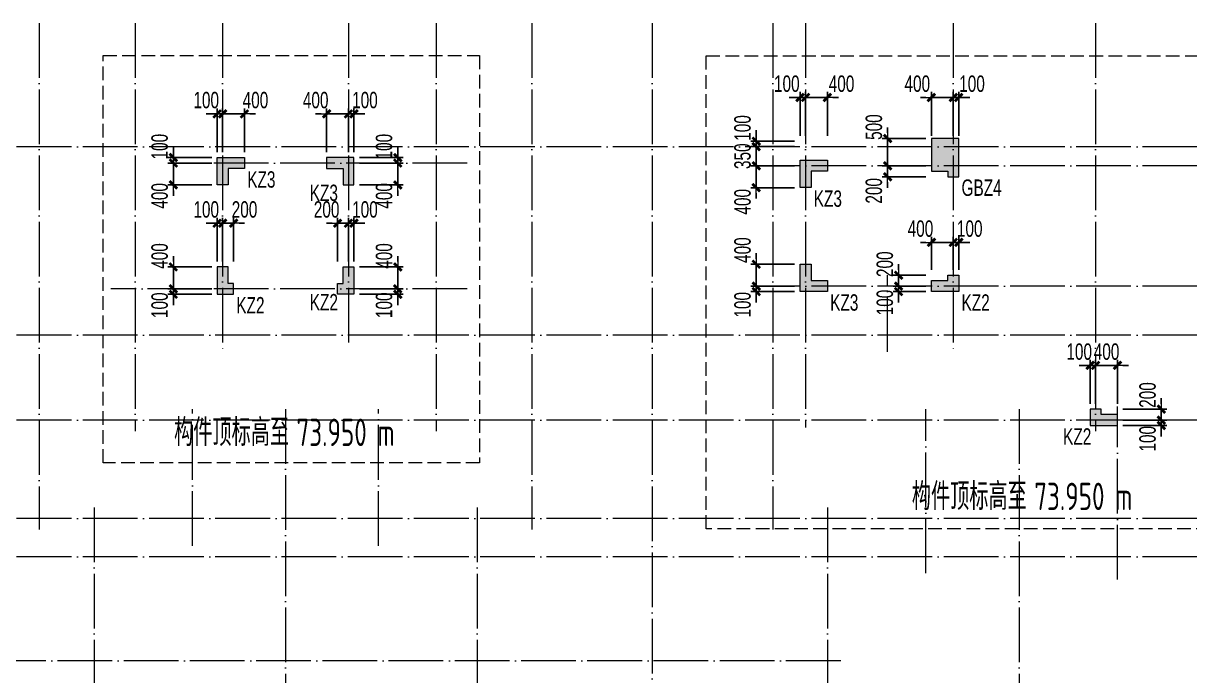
# Model space of a CAD drawing. Extents: x -129922 to 1190196, y -520662 to 139923.
# Drawn here: x 309305 to 330615, y -404746 to -392815 of the extents above; entities that cross this region are included whole.
import ezdxf
from ezdxf.enums import TextEntityAlignment as Align

# ---------------------------------------------------------------- set-up
doc = ezdxf.new("R2010")
doc.units = 0
doc.header["$LTSCALE"] = 1000
doc.header["$MEASUREMENT"] = 0
doc.linetypes.add('DASH', pattern=[0.35, 0.25, -0.1])
doc.linetypes.add('DOTE', pattern=[2.42, 2, -0.2, 0.02, -0.2])
for name, color, linetype, lineweight in [('A-轴线-塔楼', 1, 'DOTE', 9), ('A-轴线-隔墙', 41, 'DOTE', 9), ('S-墙柱-DIM', 3, 'Continuous', 20), ('S-墙柱-HATCH', 251, 'Continuous', 9), ('S-墙柱-WALL', 6, 'Continuous', 20), ('S-板-BEAM', 4, 'DASH', 20), ('S-通用-TEXT', 7, 'Continuous', 20)]:
    doc.layers.add(name, color=color, linetype=linetype, lineweight=lineweight)
doc.styles.add('BW_Dim', font='Bweng.shx', dxfattribs={"width": 0.7, "bigfont": 'hztxt.shx'})
doc.styles.add('TSSD_Dimension', font='tssdeng.shx', dxfattribs={"width": 0.7, "bigfont": 'HZTXT.SHX'})
doc.dimstyles.new('Cyz_100_100', dxfattribs={"dimtxt": 300, "dimasz": 100, "dimexe": 100, "dimexo": 100, "dimgap": 100, "dimtad": 1, "dimdec": 0, "dimzin": 0, "dimdsep": 46, "dimtxsty": 'BW_Dim', "dimblk": '_bwk', "dimcen": 0, "dimclrt": 7, "dimadec": 0, "dimazin": 0, "dimtfac": 1, "dimtdec": 0, "dimtix": 1, "dimtmove": 2, "dimatfit": 0, "dimfxl": 0, "dimtolj": 1, "dimtzin": 0, "dimarcsym": 0})

# ---------------------------------------------------------------- blocks, each defined once
blk = doc.blocks.new('_bwk')
blk.add_line((-1, 0), (0, 0))
at = {"const_width": 0.5}
blk.add_lwpolyline([(-0.7, -0.7), (0.7, 0.7)], dxfattribs=at)
blk = doc.blocks.new('*D405')
at = {"layer": 'Defpoints', "color": 0, "transparency": 16777216}
for p in [(315346, -397671), (315346, -397771), (316146, -397671)]:
    blk.add_point(p, dxfattribs=at)
at = {"layer": 'S-墙柱-DIM', "color": 0, "lineweight": -2, "transparency": 16777216}
for p, q in [((316146, -397571), (316146, -397471)), ((315446, -397671), (316246, -397671)), ((315446, -397771), (316246, -397771)), ((316146, -397771), (316146, -397671)), ((316146, -397871), (316146, -397971))]:
    blk.add_line(p, q, dxfattribs=at)
at = {"layer": 'S-墙柱-DIM', "color": 0, "lineweight": -2, "transparency": 16777216, "xscale": 100, "yscale": 100, "zscale": 100}
for p, rotation in [((316146, -397671), 270), ((316146, -397771), 90)]:
    blk.add_blockref('_bwk', p, dxfattribs=dict(at, rotation=rotation))
at = {"layer": 'S-墙柱-DIM', "color": 7, "transparency": 16777216, "insert": (315896, -397971), "char_height": 300, "attachment_point": 5, "rotation": 90, "style": 'BW_Dim'}
blk.add_mtext('\\A1;100', dxfattribs=at)
blk = doc.blocks.new('*D406')
at = {"layer": 'Defpoints', "color": 0, "transparency": 16777216}
for p in [(315346, -397271), (316146, -397271), (315346, -397671)]:
    blk.add_point(p, dxfattribs=at)
at = {"layer": 'S-墙柱-DIM', "color": 0, "lineweight": -2, "transparency": 16777216}
for p, q in [((316146, -397171), (316146, -397071)), ((315446, -397271), (316246, -397271)), ((316146, -397671), (316146, -397271)), ((315446, -397671), (316246, -397671)), ((316146, -397771), (316146, -397871))]:
    blk.add_line(p, q, dxfattribs=at)
at = {"layer": 'S-墙柱-DIM', "color": 0, "lineweight": -2, "transparency": 16777216, "xscale": 100, "yscale": 100, "zscale": 100}
for p, rotation in [((316146, -397271), 270), ((316146, -397671), 90)]:
    blk.add_blockref('_bwk', p, dxfattribs=dict(at, rotation=rotation))
at = {"layer": 'S-墙柱-DIM', "color": 7, "transparency": 16777216, "insert": (315896, -397071), "char_height": 300, "attachment_point": 5, "rotation": 90, "style": 'BW_Dim'}
blk.add_mtext('\\A1;400', dxfattribs=at)
blk = doc.blocks.new('*D407')
at = {"layer": 'Defpoints', "color": 0, "transparency": 16777216}
for p in [(315246, -396471), (315046, -397271), (315246, -397271)]:
    blk.add_point(p, dxfattribs=at)
at = {"layer": 'S-墙柱-DIM', "color": 0, "lineweight": -2, "transparency": 16777216}
for p, q in [((314946, -396471), (314846, -396471)), ((315046, -397171), (315046, -396371)), ((315046, -396471), (315246, -396471)), ((315246, -397171), (315246, -396371)), ((315346, -396471), (315446, -396471))]:
    blk.add_line(p, q, dxfattribs=at)
at = {"layer": 'S-墙柱-DIM', "color": 0, "lineweight": -2, "transparency": 16777216, "xscale": 100, "yscale": 100, "zscale": 100}
blk.add_blockref('_bwk', (315046, -396471), dxfattribs=at)
at = {"layer": 'S-墙柱-DIM', "color": 0, "lineweight": -2, "transparency": 16777216, "xscale": 100, "yscale": 100, "zscale": 100, "rotation": 180}
blk.add_blockref('_bwk', (315246, -396471), dxfattribs=at)
at = {"layer": 'S-墙柱-DIM', "color": 7, "transparency": 16777216, "insert": (314846, -396221), "char_height": 300, "attachment_point": 5, "style": 'BW_Dim'}
blk.add_mtext('\\A1;200', dxfattribs=at)
blk = doc.blocks.new('*D408')
at = {"layer": 'Defpoints', "color": 0, "transparency": 16777216}
for p in [(315346, -396471), (315246, -397271), (315346, -397271)]:
    blk.add_point(p, dxfattribs=at)
at = {"layer": 'S-墙柱-DIM', "color": 0, "lineweight": -2, "transparency": 16777216}
for p, q in [((315146, -396471), (315046, -396471)), ((315246, -397171), (315246, -396371)), ((315246, -396471), (315346, -396471)), ((315346, -397171), (315346, -396371)), ((315446, -396471), (315546, -396471))]:
    blk.add_line(p, q, dxfattribs=at)
at = {"layer": 'S-墙柱-DIM', "color": 0, "lineweight": -2, "transparency": 16777216, "xscale": 100, "yscale": 100, "zscale": 100}
blk.add_blockref('_bwk', (315246, -396471), dxfattribs=at)
at = {"layer": 'S-墙柱-DIM', "color": 0, "lineweight": -2, "transparency": 16777216, "xscale": 100, "yscale": 100, "zscale": 100, "rotation": 180}
blk.add_blockref('_bwk', (315346, -396471), dxfattribs=at)
at = {"layer": 'S-墙柱-DIM', "color": 7, "transparency": 16777216, "insert": (315546, -396221), "char_height": 300, "attachment_point": 5, "style": 'BW_Dim'}
blk.add_mtext('\\A1;100', dxfattribs=at)
blk = doc.blocks.new('*D409')
at = {"layer": 'Defpoints', "color": 0, "transparency": 16777216}
for p in [(315346, -395371), (316146, -395371), (315346, -395771)]:
    blk.add_point(p, dxfattribs=at)
at = {"layer": 'S-墙柱-DIM', "color": 0, "lineweight": -2, "transparency": 16777216}
for p, q in [((316146, -395271), (316146, -395171)), ((315446, -395371), (316246, -395371)), ((316146, -395771), (316146, -395371)), ((315446, -395771), (316246, -395771)), ((316146, -395871), (316146, -395971))]:
    blk.add_line(p, q, dxfattribs=at)
at = {"layer": 'S-墙柱-DIM', "color": 0, "lineweight": -2, "transparency": 16777216, "xscale": 100, "yscale": 100, "zscale": 100}
for p, rotation in [((316146, -395371), 270), ((316146, -395771), 90)]:
    blk.add_blockref('_bwk', p, dxfattribs=dict(at, rotation=rotation))
at = {"layer": 'S-墙柱-DIM', "color": 7, "transparency": 16777216, "insert": (315896, -395971), "char_height": 300, "attachment_point": 5, "rotation": 90, "style": 'BW_Dim'}
blk.add_mtext('\\A1;400', dxfattribs=at)
blk = doc.blocks.new('*D410')
at = {"layer": 'Defpoints', "color": 0, "transparency": 16777216}
for p in [(315346, -395271), (316146, -395271), (315346, -395371)]:
    blk.add_point(p, dxfattribs=at)
at = {"layer": 'S-墙柱-DIM', "color": 0, "lineweight": -2, "transparency": 16777216}
for p, q in [((316146, -395171), (316146, -395071)), ((315446, -395271), (316246, -395271)), ((316146, -395371), (316146, -395271)), ((315446, -395371), (316246, -395371)), ((316146, -395471), (316146, -395571))]:
    blk.add_line(p, q, dxfattribs=at)
at = {"layer": 'S-墙柱-DIM', "color": 0, "lineweight": -2, "transparency": 16777216, "xscale": 100, "yscale": 100, "zscale": 100}
for p, rotation in [((316146, -395271), 270), ((316146, -395371), 90)]:
    blk.add_blockref('_bwk', p, dxfattribs=dict(at, rotation=rotation))
at = {"layer": 'S-墙柱-DIM', "color": 7, "transparency": 16777216, "insert": (315896, -395071), "char_height": 300, "attachment_point": 5, "rotation": 90, "style": 'BW_Dim'}
blk.add_mtext('\\A1;100', dxfattribs=at)
blk = doc.blocks.new('*D411')
at = {"layer": 'Defpoints', "color": 0, "transparency": 16777216}
for p in [(315246, -394471), (314846, -395271), (315246, -395271)]:
    blk.add_point(p, dxfattribs=at)
at = {"layer": 'S-墙柱-DIM', "color": 0, "lineweight": -2, "transparency": 16777216}
for p, q in [((314846, -395171), (314846, -394371)), ((315246, -395171), (315246, -394371)), ((314746, -394471), (314646, -394471)), ((314846, -394471), (315246, -394471)), ((315346, -394471), (315446, -394471))]:
    blk.add_line(p, q, dxfattribs=at)
at = {"layer": 'S-墙柱-DIM', "color": 0, "lineweight": -2, "transparency": 16777216, "xscale": 100, "yscale": 100, "zscale": 100}
blk.add_blockref('_bwk', (314846, -394471), dxfattribs=at)
at = {"layer": 'S-墙柱-DIM', "color": 0, "lineweight": -2, "transparency": 16777216, "xscale": 100, "yscale": 100, "zscale": 100, "rotation": 180}
blk.add_blockref('_bwk', (315246, -394471), dxfattribs=at)
at = {"layer": 'S-墙柱-DIM', "color": 7, "transparency": 16777216, "insert": (314646, -394221), "char_height": 300, "attachment_point": 5, "style": 'BW_Dim'}
blk.add_mtext('\\A1;400', dxfattribs=at)
blk = doc.blocks.new('*D412')
at = {"layer": 'Defpoints', "color": 0, "transparency": 16777216}
for p in [(315346, -394471), (315246, -395271), (315346, -395271)]:
    blk.add_point(p, dxfattribs=at)
at = {"layer": 'S-墙柱-DIM', "color": 0, "lineweight": -2, "transparency": 16777216}
for p, q in [((315246, -395171), (315246, -394371)), ((315346, -395171), (315346, -394371)), ((315146, -394471), (315046, -394471)), ((315246, -394471), (315346, -394471)), ((315446, -394471), (315546, -394471))]:
    blk.add_line(p, q, dxfattribs=at)
at = {"layer": 'S-墙柱-DIM', "color": 0, "lineweight": -2, "transparency": 16777216, "xscale": 100, "yscale": 100, "zscale": 100}
blk.add_blockref('_bwk', (315246, -394471), dxfattribs=at)
at = {"layer": 'S-墙柱-DIM', "color": 0, "lineweight": -2, "transparency": 16777216, "xscale": 100, "yscale": 100, "zscale": 100, "rotation": 180}
blk.add_blockref('_bwk', (315346, -394471), dxfattribs=at)
at = {"layer": 'S-墙柱-DIM', "color": 7, "transparency": 16777216, "insert": (315546, -394221), "char_height": 300, "attachment_point": 5, "style": 'BW_Dim'}
blk.add_mtext('\\A1;100', dxfattribs=at)
blk = doc.blocks.new('*D413')
at = {"layer": 'Defpoints', "color": 0, "transparency": 16777216}
for p in [(312046, -397671), (312846, -397671), (312846, -397771)]:
    blk.add_point(p, dxfattribs=at)
at = {"layer": 'S-墙柱-DIM', "color": 0, "lineweight": -2, "transparency": 16777216}
for p, q in [((312046, -397571), (312046, -397471)), ((312746, -397671), (311946, -397671)), ((312746, -397771), (311946, -397771)), ((312046, -397771), (312046, -397671)), ((312046, -397871), (312046, -397971))]:
    blk.add_line(p, q, dxfattribs=at)
at = {"layer": 'S-墙柱-DIM', "color": 0, "lineweight": -2, "transparency": 16777216, "xscale": 100, "yscale": 100, "zscale": 100}
for p, rotation in [((312046, -397671), 270), ((312046, -397771), 90)]:
    blk.add_blockref('_bwk', p, dxfattribs=dict(at, rotation=rotation))
at = {"layer": 'S-墙柱-DIM', "color": 7, "transparency": 16777216, "insert": (311796, -397971), "char_height": 300, "attachment_point": 5, "rotation": 90, "style": 'BW_Dim'}
blk.add_mtext('\\A1;100', dxfattribs=at)
blk = doc.blocks.new('*D414')
at = {"layer": 'Defpoints', "color": 0, "transparency": 16777216}
for p in [(312046, -397271), (312846, -397271), (312846, -397671)]:
    blk.add_point(p, dxfattribs=at)
at = {"layer": 'S-墙柱-DIM', "color": 0, "lineweight": -2, "transparency": 16777216}
for p, q in [((312046, -397171), (312046, -397071)), ((312746, -397271), (311946, -397271)), ((312046, -397671), (312046, -397271)), ((312746, -397671), (311946, -397671)), ((312046, -397771), (312046, -397871))]:
    blk.add_line(p, q, dxfattribs=at)
at = {"layer": 'S-墙柱-DIM', "color": 0, "lineweight": -2, "transparency": 16777216, "xscale": 100, "yscale": 100, "zscale": 100}
for p, rotation in [((312046, -397271), 270), ((312046, -397671), 90)]:
    blk.add_blockref('_bwk', p, dxfattribs=dict(at, rotation=rotation))
at = {"layer": 'S-墙柱-DIM', "color": 7, "transparency": 16777216, "insert": (311796, -397071), "char_height": 300, "attachment_point": 5, "rotation": 90, "style": 'BW_Dim'}
blk.add_mtext('\\A1;400', dxfattribs=at)
blk = doc.blocks.new('*D415')
at = {"layer": 'Defpoints', "color": 0, "transparency": 16777216}
for p in [(312946, -396471), (312846, -397271), (312946, -397271)]:
    blk.add_point(p, dxfattribs=at)
at = {"layer": 'S-墙柱-DIM', "color": 0, "lineweight": -2, "transparency": 16777216}
for p, q in [((312746, -396471), (312646, -396471)), ((312846, -397171), (312846, -396371)), ((312846, -396471), (312946, -396471)), ((312946, -397171), (312946, -396371)), ((313046, -396471), (313146, -396471))]:
    blk.add_line(p, q, dxfattribs=at)
at = {"layer": 'S-墙柱-DIM', "color": 0, "lineweight": -2, "transparency": 16777216, "xscale": 100, "yscale": 100, "zscale": 100}
blk.add_blockref('_bwk', (312846, -396471), dxfattribs=at)
at = {"layer": 'S-墙柱-DIM', "color": 0, "lineweight": -2, "transparency": 16777216, "xscale": 100, "yscale": 100, "zscale": 100, "rotation": 180}
blk.add_blockref('_bwk', (312946, -396471), dxfattribs=at)
at = {"layer": 'S-墙柱-DIM', "color": 7, "transparency": 16777216, "insert": (312646, -396221), "char_height": 300, "attachment_point": 5, "style": 'BW_Dim'}
blk.add_mtext('\\A1;100', dxfattribs=at)
blk = doc.blocks.new('*D416')
at = {"layer": 'Defpoints', "color": 0, "transparency": 16777216}
for p in [(313146, -396471), (312946, -397271), (313146, -397271)]:
    blk.add_point(p, dxfattribs=at)
at = {"layer": 'S-墙柱-DIM', "color": 0, "lineweight": -2, "transparency": 16777216}
for p, q in [((312846, -396471), (312746, -396471)), ((312946, -397171), (312946, -396371)), ((312946, -396471), (313146, -396471)), ((313146, -397171), (313146, -396371)), ((313246, -396471), (313346, -396471))]:
    blk.add_line(p, q, dxfattribs=at)
at = {"layer": 'S-墙柱-DIM', "color": 0, "lineweight": -2, "transparency": 16777216, "xscale": 100, "yscale": 100, "zscale": 100}
blk.add_blockref('_bwk', (312946, -396471), dxfattribs=at)
at = {"layer": 'S-墙柱-DIM', "color": 0, "lineweight": -2, "transparency": 16777216, "xscale": 100, "yscale": 100, "zscale": 100, "rotation": 180}
blk.add_blockref('_bwk', (313146, -396471), dxfattribs=at)
at = {"layer": 'S-墙柱-DIM', "color": 7, "transparency": 16777216, "insert": (313346, -396221), "char_height": 300, "attachment_point": 5, "style": 'BW_Dim'}
blk.add_mtext('\\A1;200', dxfattribs=at)
blk = doc.blocks.new('*D417')
at = {"layer": 'Defpoints', "color": 0, "transparency": 16777216}
for p in [(312046, -395371), (312846, -395371), (312846, -395771)]:
    blk.add_point(p, dxfattribs=at)
at = {"layer": 'S-墙柱-DIM', "color": 0, "lineweight": -2, "transparency": 16777216}
for p, q in [((312046, -395271), (312046, -395171)), ((312746, -395371), (311946, -395371)), ((312046, -395771), (312046, -395371)), ((312746, -395771), (311946, -395771)), ((312046, -395871), (312046, -395971))]:
    blk.add_line(p, q, dxfattribs=at)
at = {"layer": 'S-墙柱-DIM', "color": 0, "lineweight": -2, "transparency": 16777216, "xscale": 100, "yscale": 100, "zscale": 100}
for p, rotation in [((312046, -395371), 270), ((312046, -395771), 90)]:
    blk.add_blockref('_bwk', p, dxfattribs=dict(at, rotation=rotation))
at = {"layer": 'S-墙柱-DIM', "color": 7, "transparency": 16777216, "insert": (311796, -395971), "char_height": 300, "attachment_point": 5, "rotation": 90, "style": 'BW_Dim'}
blk.add_mtext('\\A1;400', dxfattribs=at)
blk = doc.blocks.new('*D418')
at = {"layer": 'Defpoints', "color": 0, "transparency": 16777216}
for p in [(312046, -395271), (312846, -395271), (312846, -395371)]:
    blk.add_point(p, dxfattribs=at)
at = {"layer": 'S-墙柱-DIM', "color": 0, "lineweight": -2, "transparency": 16777216}
for p, q in [((312046, -395171), (312046, -395071)), ((312746, -395271), (311946, -395271)), ((312046, -395371), (312046, -395271)), ((312746, -395371), (311946, -395371)), ((312046, -395471), (312046, -395571))]:
    blk.add_line(p, q, dxfattribs=at)
at = {"layer": 'S-墙柱-DIM', "color": 0, "lineweight": -2, "transparency": 16777216, "xscale": 100, "yscale": 100, "zscale": 100}
for p, rotation in [((312046, -395271), 270), ((312046, -395371), 90)]:
    blk.add_blockref('_bwk', p, dxfattribs=dict(at, rotation=rotation))
at = {"layer": 'S-墙柱-DIM', "color": 7, "transparency": 16777216, "insert": (311796, -395071), "char_height": 300, "attachment_point": 5, "rotation": 90, "style": 'BW_Dim'}
blk.add_mtext('\\A1;100', dxfattribs=at)
blk = doc.blocks.new('*D419')
at = {"layer": 'Defpoints', "color": 0, "transparency": 16777216}
for p in [(312946, -394471), (312846, -395271), (312946, -395271)]:
    blk.add_point(p, dxfattribs=at)
at = {"layer": 'S-墙柱-DIM', "color": 0, "lineweight": -2, "transparency": 16777216}
for p, q in [((312846, -395171), (312846, -394371)), ((312946, -395171), (312946, -394371)), ((312746, -394471), (312646, -394471)), ((312846, -394471), (312946, -394471)), ((313046, -394471), (313146, -394471))]:
    blk.add_line(p, q, dxfattribs=at)
at = {"layer": 'S-墙柱-DIM', "color": 0, "lineweight": -2, "transparency": 16777216, "xscale": 100, "yscale": 100, "zscale": 100}
blk.add_blockref('_bwk', (312846, -394471), dxfattribs=at)
at = {"layer": 'S-墙柱-DIM', "color": 0, "lineweight": -2, "transparency": 16777216, "xscale": 100, "yscale": 100, "zscale": 100, "rotation": 180}
blk.add_blockref('_bwk', (312946, -394471), dxfattribs=at)
at = {"layer": 'S-墙柱-DIM', "color": 7, "transparency": 16777216, "insert": (312646, -394221), "char_height": 300, "attachment_point": 5, "style": 'BW_Dim'}
blk.add_mtext('\\A1;100', dxfattribs=at)
blk = doc.blocks.new('*D420')
at = {"layer": 'Defpoints', "color": 0, "transparency": 16777216}
for p in [(313346, -394471), (312946, -395271), (313346, -395271)]:
    blk.add_point(p, dxfattribs=at)
at = {"layer": 'S-墙柱-DIM', "color": 0, "lineweight": -2, "transparency": 16777216}
for p, q in [((312946, -395171), (312946, -394371)), ((313346, -395171), (313346, -394371)), ((312846, -394471), (312746, -394471)), ((312946, -394471), (313346, -394471)), ((313446, -394471), (313546, -394471))]:
    blk.add_line(p, q, dxfattribs=at)
at = {"layer": 'S-墙柱-DIM', "color": 0, "lineweight": -2, "transparency": 16777216, "xscale": 100, "yscale": 100, "zscale": 100}
blk.add_blockref('_bwk', (312946, -394471), dxfattribs=at)
at = {"layer": 'S-墙柱-DIM', "color": 0, "lineweight": -2, "transparency": 16777216, "xscale": 100, "yscale": 100, "zscale": 100, "rotation": 180}
blk.add_blockref('_bwk', (313346, -394471), dxfattribs=at)
at = {"layer": 'S-墙柱-DIM', "color": 7, "transparency": 16777216, "insert": (313546, -394221), "char_height": 300, "attachment_point": 5, "style": 'BW_Dim'}
blk.add_mtext('\\A1;400', dxfattribs=at)
blk = doc.blocks.new('*D421')
at = {"layer": 'Defpoints', "color": 0, "transparency": 16777216}
for p in [(322696, -397621), (323496, -397621), (323496, -397721)]:
    blk.add_point(p, dxfattribs=at)
at = {"layer": 'S-墙柱-DIM', "color": 0, "lineweight": -2, "transparency": 16777216}
for p, q in [((322696, -397521), (322696, -397421)), ((323396, -397621), (322596, -397621)), ((322696, -397721), (322696, -397621)), ((323396, -397721), (322596, -397721)), ((322696, -397821), (322696, -397921))]:
    blk.add_line(p, q, dxfattribs=at)
at = {"layer": 'S-墙柱-DIM', "color": 0, "lineweight": -2, "transparency": 16777216, "xscale": 100, "yscale": 100, "zscale": 100}
for p, rotation in [((322696, -397621), 270), ((322696, -397721), 90)]:
    blk.add_blockref('_bwk', p, dxfattribs=dict(at, rotation=rotation))
at = {"layer": 'S-墙柱-DIM', "color": 7, "transparency": 16777216, "insert": (322446, -397963), "char_height": 300, "attachment_point": 5, "rotation": 90, "style": 'BW_Dim'}
blk.add_mtext('\\A1;100', dxfattribs=at)
blk = doc.blocks.new('*D422')
at = {"layer": 'Defpoints', "color": 0, "transparency": 16777216}
for p in [(322696, -395421), (323496, -395421), (323496, -395821)]:
    blk.add_point(p, dxfattribs=at)
at = {"layer": 'S-墙柱-DIM', "color": 0, "lineweight": -2, "transparency": 16777216}
for p, q in [((322696, -395321), (322696, -395221)), ((323396, -395421), (322596, -395421)), ((322696, -395821), (322696, -395421)), ((323396, -395821), (322596, -395821)), ((322696, -395921), (322696, -396021))]:
    blk.add_line(p, q, dxfattribs=at)
at = {"layer": 'S-墙柱-DIM', "color": 0, "lineweight": -2, "transparency": 16777216, "xscale": 100, "yscale": 100, "zscale": 100}
for p, rotation in [((322696, -395421), 270), ((322696, -395821), 90)]:
    blk.add_blockref('_bwk', p, dxfattribs=dict(at, rotation=rotation))
at = {"layer": 'S-墙柱-DIM', "color": 7, "transparency": 16777216, "insert": (322446, -396079), "char_height": 300, "attachment_point": 5, "rotation": 90, "style": 'BW_Dim'}
blk.add_mtext('\\A1;400', dxfattribs=at)
blk = doc.blocks.new('*D423')
at = {"layer": 'Defpoints', "color": 0, "transparency": 16777216}
for p in [(322696, -395071), (323496, -395071), (323496, -395421)]:
    blk.add_point(p, dxfattribs=at)
at = {"layer": 'S-墙柱-DIM', "color": 0, "lineweight": -2, "transparency": 16777216}
for p, q in [((322696, -394971), (322696, -394871)), ((323396, -395071), (322596, -395071)), ((322696, -395421), (322696, -395071)), ((323396, -395421), (322596, -395421)), ((322696, -395521), (322696, -395621))]:
    blk.add_line(p, q, dxfattribs=at)
at = {"layer": 'S-墙柱-DIM', "color": 0, "lineweight": -2, "transparency": 16777216, "xscale": 100, "yscale": 100, "zscale": 100}
for p, rotation in [((322696, -395071), 270), ((322696, -395421), 90)]:
    blk.add_blockref('_bwk', p, dxfattribs=dict(at, rotation=rotation))
at = {"layer": 'S-墙柱-DIM', "color": 7, "transparency": 16777216, "insert": (322446, -395246), "char_height": 300, "attachment_point": 5, "rotation": 90, "style": 'BW_Dim'}
blk.add_mtext('\\A1;350', dxfattribs=at)
blk = doc.blocks.new('*D424')
at = {"layer": 'Defpoints', "color": 0, "transparency": 16777216}
for p in [(322696, -394971), (323496, -394971), (323496, -395071)]:
    blk.add_point(p, dxfattribs=at)
at = {"layer": 'S-墙柱-DIM', "color": 0, "lineweight": -2, "transparency": 16777216}
for p, q in [((322696, -394871), (322696, -394771)), ((323396, -394971), (322596, -394971)), ((323396, -395071), (322596, -395071)), ((322696, -395071), (322696, -394971)), ((322696, -395171), (322696, -395271))]:
    blk.add_line(p, q, dxfattribs=at)
at = {"layer": 'S-墙柱-DIM', "color": 0, "lineweight": -2, "transparency": 16777216, "xscale": 100, "yscale": 100, "zscale": 100}
for p, rotation in [((322696, -394971), 270), ((322696, -395071), 90)]:
    blk.add_blockref('_bwk', p, dxfattribs=dict(at, rotation=rotation))
at = {"layer": 'S-墙柱-DIM', "color": 7, "transparency": 16777216, "insert": (322446, -394729), "char_height": 300, "attachment_point": 5, "rotation": 90, "style": 'BW_Dim'}
blk.add_mtext('\\A1;100', dxfattribs=at)
blk = doc.blocks.new('*D425')
at = {"layer": 'Defpoints', "color": 0, "transparency": 16777216}
for p in [(323596, -394171), (323496, -394971), (323596, -394971)]:
    blk.add_point(p, dxfattribs=at)
at = {"layer": 'S-墙柱-DIM', "color": 0, "lineweight": -2, "transparency": 16777216}
for p, q in [((323396, -394171), (323296, -394171)), ((323496, -394871), (323496, -394071)), ((323496, -394171), (323596, -394171)), ((323596, -394871), (323596, -394071)), ((323696, -394171), (323796, -394171))]:
    blk.add_line(p, q, dxfattribs=at)
at = {"layer": 'S-墙柱-DIM', "color": 0, "lineweight": -2, "transparency": 16777216, "xscale": 100, "yscale": 100, "zscale": 100}
blk.add_blockref('_bwk', (323496, -394171), dxfattribs=at)
at = {"layer": 'S-墙柱-DIM', "color": 0, "lineweight": -2, "transparency": 16777216, "xscale": 100, "yscale": 100, "zscale": 100, "rotation": 180}
blk.add_blockref('_bwk', (323596, -394171), dxfattribs=at)
at = {"layer": 'S-墙柱-DIM', "color": 7, "transparency": 16777216, "insert": (323254, -393921), "char_height": 300, "attachment_point": 5, "style": 'BW_Dim'}
blk.add_mtext('\\A1;100', dxfattribs=at)
blk = doc.blocks.new('*D426')
at = {"layer": 'Defpoints', "color": 0, "transparency": 16777216}
for p in [(323996, -394171), (323596, -394971), (323996, -394971)]:
    blk.add_point(p, dxfattribs=at)
at = {"layer": 'S-墙柱-DIM', "color": 0, "lineweight": -2, "transparency": 16777216}
for p, q in [((323496, -394171), (323396, -394171)), ((323596, -394871), (323596, -394071)), ((323596, -394171), (323996, -394171)), ((323996, -394871), (323996, -394071)), ((324096, -394171), (324196, -394171))]:
    blk.add_line(p, q, dxfattribs=at)
at = {"layer": 'S-墙柱-DIM', "color": 0, "lineweight": -2, "transparency": 16777216, "xscale": 100, "yscale": 100, "zscale": 100}
blk.add_blockref('_bwk', (323596, -394171), dxfattribs=at)
at = {"layer": 'S-墙柱-DIM', "color": 0, "lineweight": -2, "transparency": 16777216, "xscale": 100, "yscale": 100, "zscale": 100, "rotation": 180}
blk.add_blockref('_bwk', (323996, -394171), dxfattribs=at)
at = {"layer": 'S-墙柱-DIM', "color": 7, "transparency": 16777216, "insert": (324254, -393921), "char_height": 300, "attachment_point": 5, "style": 'BW_Dim'}
blk.add_mtext('\\A1;400', dxfattribs=at)
blk = doc.blocks.new('*D427')
at = {"layer": 'Defpoints', "color": 0, "transparency": 16777216}
for p in [(326396, -394171), (326296, -394971), (326396, -394971)]:
    blk.add_point(p, dxfattribs=at)
at = {"layer": 'S-墙柱-DIM', "color": 0, "lineweight": -2, "transparency": 16777216}
for p, q in [((326196, -394171), (326096, -394171)), ((326296, -394871), (326296, -394071)), ((326296, -394171), (326396, -394171)), ((326396, -394871), (326396, -394071)), ((326496, -394171), (326596, -394171))]:
    blk.add_line(p, q, dxfattribs=at)
at = {"layer": 'S-墙柱-DIM', "color": 0, "lineweight": -2, "transparency": 16777216, "xscale": 100, "yscale": 100, "zscale": 100}
blk.add_blockref('_bwk', (326296, -394171), dxfattribs=at)
at = {"layer": 'S-墙柱-DIM', "color": 0, "lineweight": -2, "transparency": 16777216, "xscale": 100, "yscale": 100, "zscale": 100, "rotation": 180}
blk.add_blockref('_bwk', (326396, -394171), dxfattribs=at)
at = {"layer": 'S-墙柱-DIM', "color": 7, "transparency": 16777216, "insert": (326638, -393921), "char_height": 300, "attachment_point": 5, "style": 'BW_Dim'}
blk.add_mtext('\\A1;100', dxfattribs=at)
blk = doc.blocks.new('*D428')
at = {"layer": 'Defpoints', "color": 0, "transparency": 16777216}
for p in [(326296, -394171), (325896, -394971), (326296, -394971)]:
    blk.add_point(p, dxfattribs=at)
at = {"layer": 'S-墙柱-DIM', "color": 0, "lineweight": -2, "transparency": 16777216}
for p, q in [((325796, -394171), (325696, -394171)), ((325896, -394871), (325896, -394071)), ((325896, -394171), (326296, -394171)), ((326296, -394871), (326296, -394071)), ((326396, -394171), (326496, -394171))]:
    blk.add_line(p, q, dxfattribs=at)
at = {"layer": 'S-墙柱-DIM', "color": 0, "lineweight": -2, "transparency": 16777216, "xscale": 100, "yscale": 100, "zscale": 100}
blk.add_blockref('_bwk', (325896, -394171), dxfattribs=at)
at = {"layer": 'S-墙柱-DIM', "color": 0, "lineweight": -2, "transparency": 16777216, "xscale": 100, "yscale": 100, "zscale": 100, "rotation": 180}
blk.add_blockref('_bwk', (326296, -394171), dxfattribs=at)
at = {"layer": 'S-墙柱-DIM', "color": 7, "transparency": 16777216, "insert": (325638, -393921), "char_height": 300, "attachment_point": 5, "style": 'BW_Dim'}
blk.add_mtext('\\A1;400', dxfattribs=at)
blk = doc.blocks.new('*D429')
at = {"layer": 'Defpoints', "color": 0, "transparency": 16777216}
for p in [(322696, -397221), (323496, -397221), (323496, -397621)]:
    blk.add_point(p, dxfattribs=at)
at = {"layer": 'S-墙柱-DIM', "color": 0, "lineweight": -2, "transparency": 16777216}
for p, q in [((322696, -397121), (322696, -397021)), ((323396, -397221), (322596, -397221)), ((322696, -397621), (322696, -397221)), ((323396, -397621), (322596, -397621)), ((322696, -397721), (322696, -397821))]:
    blk.add_line(p, q, dxfattribs=at)
at = {"layer": 'S-墙柱-DIM', "color": 0, "lineweight": -2, "transparency": 16777216, "xscale": 100, "yscale": 100, "zscale": 100}
for p, rotation in [((322696, -397221), 270), ((322696, -397621), 90)]:
    blk.add_blockref('_bwk', p, dxfattribs=dict(at, rotation=rotation))
at = {"layer": 'S-墙柱-DIM', "color": 7, "transparency": 16777216, "insert": (322446, -396963), "char_height": 300, "attachment_point": 5, "rotation": 90, "style": 'BW_Dim'}
blk.add_mtext('\\A1;400', dxfattribs=at)
blk = doc.blocks.new('*D430')
at = {"layer": 'Defpoints', "color": 0, "transparency": 16777216}
for p in [(325296, -397621), (325896, -397621), (325896, -397721)]:
    blk.add_point(p, dxfattribs=at)
at = {"layer": 'S-墙柱-DIM', "color": 0, "lineweight": -2, "transparency": 16777216}
for p, q in [((325296, -397521), (325296, -397421)), ((325796, -397621), (325196, -397621)), ((325296, -397721), (325296, -397621)), ((325796, -397721), (325196, -397721)), ((325296, -397821), (325296, -397921))]:
    blk.add_line(p, q, dxfattribs=at)
at = {"layer": 'S-墙柱-DIM', "color": 0, "lineweight": -2, "transparency": 16777216, "xscale": 100, "yscale": 100, "zscale": 100}
for p, rotation in [((325296, -397621), 270), ((325296, -397721), 90)]:
    blk.add_blockref('_bwk', p, dxfattribs=dict(at, rotation=rotation))
at = {"layer": 'S-墙柱-DIM', "color": 7, "transparency": 16777216, "insert": (325046, -397921), "char_height": 300, "attachment_point": 5, "rotation": 90, "style": 'BW_Dim'}
blk.add_mtext('\\A1;100', dxfattribs=at)
blk = doc.blocks.new('*D431')
at = {"layer": 'Defpoints', "color": 0, "transparency": 16777216}
for p in [(325296, -397421), (325896, -397421), (325896, -397621)]:
    blk.add_point(p, dxfattribs=at)
at = {"layer": 'S-墙柱-DIM', "color": 0, "lineweight": -2, "transparency": 16777216}
for p, q in [((325796, -397421), (325196, -397421)), ((325296, -397321), (325296, -397221)), ((325296, -397621), (325296, -397421)), ((325796, -397621), (325196, -397621)), ((325296, -397721), (325296, -397821))]:
    blk.add_line(p, q, dxfattribs=at)
at = {"layer": 'S-墙柱-DIM', "color": 0, "lineweight": -2, "transparency": 16777216, "xscale": 100, "yscale": 100, "zscale": 100}
for p, rotation in [((325296, -397421), 270), ((325296, -397621), 90)]:
    blk.add_blockref('_bwk', p, dxfattribs=dict(at, rotation=rotation))
at = {"layer": 'S-墙柱-DIM', "color": 7, "transparency": 16777216, "insert": (325046, -397221), "char_height": 300, "attachment_point": 5, "rotation": 90, "style": 'BW_Dim'}
blk.add_mtext('\\A1;200', dxfattribs=at)
blk = doc.blocks.new('*D432')
at = {"layer": 'Defpoints', "color": 0, "transparency": 16777216}
for p in [(326296, -396821), (325896, -397421), (326296, -397421)]:
    blk.add_point(p, dxfattribs=at)
at = {"layer": 'S-墙柱-DIM', "color": 0, "lineweight": -2, "transparency": 16777216}
for p, q in [((325896, -397321), (325896, -396721)), ((326296, -397321), (326296, -396721)), ((325796, -396821), (325696, -396821)), ((325896, -396821), (326296, -396821)), ((326396, -396821), (326496, -396821))]:
    blk.add_line(p, q, dxfattribs=at)
at = {"layer": 'S-墙柱-DIM', "color": 0, "lineweight": -2, "transparency": 16777216, "xscale": 100, "yscale": 100, "zscale": 100}
blk.add_blockref('_bwk', (325896, -396821), dxfattribs=at)
at = {"layer": 'S-墙柱-DIM', "color": 0, "lineweight": -2, "transparency": 16777216, "xscale": 100, "yscale": 100, "zscale": 100, "rotation": 180}
blk.add_blockref('_bwk', (326296, -396821), dxfattribs=at)
at = {"layer": 'S-墙柱-DIM', "color": 7, "transparency": 16777216, "insert": (325696, -396571), "char_height": 300, "attachment_point": 5, "style": 'BW_Dim'}
blk.add_mtext('\\A1;400', dxfattribs=at)
blk = doc.blocks.new('*D433')
at = {"layer": 'Defpoints', "color": 0, "transparency": 16777216}
for p in [(326396, -396821), (326296, -397421), (326396, -397421)]:
    blk.add_point(p, dxfattribs=at)
at = {"layer": 'S-墙柱-DIM', "color": 0, "lineweight": -2, "transparency": 16777216}
for p, q in [((326296, -397321), (326296, -396721)), ((326396, -397321), (326396, -396721)), ((326196, -396821), (326096, -396821)), ((326296, -396821), (326396, -396821)), ((326496, -396821), (326596, -396821))]:
    blk.add_line(p, q, dxfattribs=at)
at = {"layer": 'S-墙柱-DIM', "color": 0, "lineweight": -2, "transparency": 16777216, "xscale": 100, "yscale": 100, "zscale": 100}
blk.add_blockref('_bwk', (326296, -396821), dxfattribs=at)
at = {"layer": 'S-墙柱-DIM', "color": 0, "lineweight": -2, "transparency": 16777216, "xscale": 100, "yscale": 100, "zscale": 100, "rotation": 180}
blk.add_blockref('_bwk', (326396, -396821), dxfattribs=at)
at = {"layer": 'S-墙柱-DIM', "color": 7, "transparency": 16777216, "insert": (326596, -396571), "char_height": 300, "attachment_point": 5, "style": 'BW_Dim'}
blk.add_mtext('\\A1;100', dxfattribs=at)
blk = doc.blocks.new('*D440')
at = {"layer": 'Defpoints', "color": 0, "transparency": 16777216}
for p in [(329296, -400071), (329296, -400171), (330096, -400071)]:
    blk.add_point(p, dxfattribs=at)
at = {"layer": 'S-墙柱-DIM', "color": 0, "lineweight": -2, "transparency": 16777216}
for p, q in [((330096, -399971), (330096, -399871)), ((329396, -400071), (330196, -400071)), ((329396, -400171), (330196, -400171)), ((330096, -400171), (330096, -400071)), ((330096, -400271), (330096, -400371))]:
    blk.add_line(p, q, dxfattribs=at)
at = {"layer": 'S-墙柱-DIM', "color": 0, "lineweight": -2, "transparency": 16777216, "xscale": 100, "yscale": 100, "zscale": 100}
for p, rotation in [((330096, -400071), 270), ((330096, -400171), 90)]:
    blk.add_blockref('_bwk', p, dxfattribs=dict(at, rotation=rotation))
at = {"layer": 'S-墙柱-DIM', "color": 7, "transparency": 16777216, "insert": (329846, -400413), "char_height": 300, "attachment_point": 5, "rotation": 90, "style": 'BW_Dim'}
blk.add_mtext('\\A1;100', dxfattribs=at)
blk = doc.blocks.new('*D441')
at = {"layer": 'Defpoints', "color": 0, "transparency": 16777216}
for p in [(329296, -399871), (330096, -399871), (329296, -400071)]:
    blk.add_point(p, dxfattribs=at)
at = {"layer": 'S-墙柱-DIM', "color": 0, "lineweight": -2, "transparency": 16777216}
for p, q in [((330096, -399771), (330096, -399671)), ((329396, -399871), (330196, -399871)), ((330096, -400071), (330096, -399871)), ((329396, -400071), (330196, -400071)), ((330096, -400171), (330096, -400271))]:
    blk.add_line(p, q, dxfattribs=at)
at = {"layer": 'S-墙柱-DIM', "color": 0, "lineweight": -2, "transparency": 16777216, "xscale": 100, "yscale": 100, "zscale": 100}
for p, rotation in [((330096, -399871), 270), ((330096, -400071), 90)]:
    blk.add_blockref('_bwk', p, dxfattribs=dict(at, rotation=rotation))
at = {"layer": 'S-墙柱-DIM', "color": 7, "transparency": 16777216, "insert": (329846, -399613), "char_height": 300, "attachment_point": 5, "rotation": 90, "style": 'BW_Dim'}
blk.add_mtext('\\A1;200', dxfattribs=at)
blk = doc.blocks.new('*D442')
at = {"layer": 'Defpoints', "color": 0, "transparency": 16777216}
for p in [(328896, -399071), (328896, -399871), (329296, -399871)]:
    blk.add_point(p, dxfattribs=at)
at = {"layer": 'S-墙柱-DIM', "color": 0, "lineweight": -2, "transparency": 16777216}
for p, q in [((328796, -399071), (328696, -399071)), ((328896, -399771), (328896, -398971)), ((329296, -399071), (328896, -399071)), ((329296, -399771), (329296, -398971)), ((329396, -399071), (329496, -399071))]:
    blk.add_line(p, q, dxfattribs=at)
at = {"layer": 'S-墙柱-DIM', "color": 0, "lineweight": -2, "transparency": 16777216, "xscale": 100, "yscale": 100, "zscale": 100}
blk.add_blockref('_bwk', (328896, -399071), dxfattribs=at)
at = {"layer": 'S-墙柱-DIM', "color": 0, "lineweight": -2, "transparency": 16777216, "xscale": 100, "yscale": 100, "zscale": 100, "rotation": 180}
blk.add_blockref('_bwk', (329296, -399071), dxfattribs=at)
at = {"layer": 'S-墙柱-DIM', "color": 7, "transparency": 16777216, "insert": (329096, -398821), "char_height": 300, "attachment_point": 5, "style": 'BW_Dim'}
blk.add_mtext('\\A1;400', dxfattribs=at)
blk = doc.blocks.new('*D443')
at = {"layer": 'Defpoints', "color": 0, "transparency": 16777216}
for p in [(328796, -399071), (328796, -399871), (328896, -399871)]:
    blk.add_point(p, dxfattribs=at)
at = {"layer": 'S-墙柱-DIM', "color": 0, "lineweight": -2, "transparency": 16777216}
for p, q in [((328696, -399071), (328596, -399071)), ((328796, -399771), (328796, -398971)), ((328896, -399071), (328796, -399071)), ((328896, -399771), (328896, -398971)), ((328996, -399071), (329096, -399071))]:
    blk.add_line(p, q, dxfattribs=at)
at = {"layer": 'S-墙柱-DIM', "color": 0, "lineweight": -2, "transparency": 16777216, "xscale": 100, "yscale": 100, "zscale": 100}
blk.add_blockref('_bwk', (328796, -399071), dxfattribs=at)
at = {"layer": 'S-墙柱-DIM', "color": 0, "lineweight": -2, "transparency": 16777216, "xscale": 100, "yscale": 100, "zscale": 100, "rotation": 180}
blk.add_blockref('_bwk', (328896, -399071), dxfattribs=at)
at = {"layer": 'S-墙柱-DIM', "color": 7, "transparency": 16777216, "insert": (328596, -398821), "char_height": 300, "attachment_point": 5, "style": 'BW_Dim'}
blk.add_mtext('\\A1;100', dxfattribs=at)
blk = doc.blocks.new('*D444')
at = {"layer": 'Defpoints', "color": 0, "transparency": 16777216}
for p in [(325096, -394921), (325896, -394921), (325896, -395421)]:
    blk.add_point(p, dxfattribs=at)
at = {"layer": 'S-墙柱-DIM', "color": 0, "lineweight": -2, "transparency": 16777216}
for p, q in [((325096, -394821), (325096, -394721)), ((325796, -394921), (324996, -394921)), ((325096, -395421), (325096, -394921)), ((325796, -395421), (324996, -395421)), ((325096, -395521), (325096, -395621))]:
    blk.add_line(p, q, dxfattribs=at)
at = {"layer": 'S-墙柱-DIM', "color": 0, "lineweight": -2, "transparency": 16777216, "xscale": 100, "yscale": 100, "zscale": 100}
for p, rotation in [((325096, -394921), 270), ((325096, -395421), 90)]:
    blk.add_blockref('_bwk', p, dxfattribs=dict(at, rotation=rotation))
at = {"layer": 'S-墙柱-DIM', "color": 7, "transparency": 16777216, "insert": (324846, -394713), "char_height": 300, "attachment_point": 5, "rotation": 90, "style": 'BW_Dim'}
blk.add_mtext('\\A1;500', dxfattribs=at)
blk = doc.blocks.new('*D445')
at = {"layer": 'Defpoints', "color": 0, "transparency": 16777216}
for p in [(325096, -395421), (325896, -395421), (325896, -395621)]:
    blk.add_point(p, dxfattribs=at)
at = {"layer": 'S-墙柱-DIM', "color": 0, "lineweight": -2, "transparency": 16777216}
for p, q in [((325096, -395321), (325096, -395221)), ((325796, -395421), (324996, -395421)), ((325096, -395621), (325096, -395421)), ((325796, -395621), (324996, -395621)), ((325096, -395721), (325096, -395821))]:
    blk.add_line(p, q, dxfattribs=at)
at = {"layer": 'S-墙柱-DIM', "color": 0, "lineweight": -2, "transparency": 16777216, "xscale": 100, "yscale": 100, "zscale": 100}
for p, rotation in [((325096, -395421), 270), ((325096, -395621), 90)]:
    blk.add_blockref('_bwk', p, dxfattribs=dict(at, rotation=rotation))
at = {"layer": 'S-墙柱-DIM', "color": 7, "transparency": 16777216, "insert": (324846, -395879), "char_height": 300, "attachment_point": 5, "rotation": 90, "style": 'BW_Dim'}
blk.add_mtext('\\A1;200', dxfattribs=at)
blk = doc.blocks.new('ZHOUWANG3')
at = {"layer": 'A-轴线-塔楼', "linetype": 'DOTE', "ltscale": 0.5}
for p, q in [((107752, 248942), (107752, 239686)), ((109502, 248942), (109502, 241486)), ((111102, 248942), (111102, 242986)), ((113402, 248942), (113402, 243076)), ((115002, 248942), (115002, 241486)), ((116752, 248942), (116752, 239686)), ((118952, 248942), (118952, 226834)), ((121152, 248942), (121152, 239686)), ((121752, 248942), (121752, 241550)), ((124452, 248942), (124452, 242986)), ((127052, 248942), (127052, 241486)), ((139798, 246686), (85362, 246686)), ((115570, 246386), (110660, 246386)), ((139798, 246336), (121152, 246336)), ((115570, 244086), (109062, 244086)), ((139798, 244136), (121152, 244136)), ((139798, 243236), (85362, 243236)), ((112252, 241886), (112252, 226834)), ((125652, 241886), (125652, 226834)), ((139798, 241686), (85362, 241686)), ((108752, 240086), (108752, 226834)), ((115752, 240086), (115752, 226834)), ((122152, 240086), (122152, 225988)), ((139798, 239886), (85362, 239886)), ((139798, 239186), (85362, 239186))]:
    blk.add_line(p, q, dxfattribs=at)
at = {"layer": 'A-轴线-隔墙', "ltscale": 0.5}
for p, q in [((123252, 242936), (123252, 244336)), ((110552, 239386), (110552, 241886)), ((113952, 239386), (113952, 241886)), ((123952, 238886), (123952, 241886)), ((127452, 238770), (127452, 241936)), ((122394, 237286), (101608, 237286))]:
    blk.add_line(p, q, dxfattribs=at)

msp = doc.modelspace()

# ---------------------------------------------------------------- hatches: boundary and pattern name
at = {"layer": 'S-墙柱-HATCH'}
h = msp.add_hatch(color=256, dxfattribs=at)
h.dxf.hatch_style = 1
h.paths.add_polyline_path([(326396.4, -395620.7), (326396.4, -394920.7), (325896.4, -394920.7), (325896.4, -395520.7), (326196.4, -395520.7), (326196.4, -395620.7)])
h = msp.add_hatch(color=256, dxfattribs=at)
h.dxf.hatch_style = 1
h.paths.add_polyline_path([(312846.4, -395270.7), (313346.4, -395270.7), (313346.4, -395470.7), (313046.4, -395470.7), (313046.4, -395770.7), (312846.4, -395770.7)])
h = msp.add_hatch(color=256, dxfattribs=at)
h.dxf.hatch_style = 1
h.paths.add_polyline_path([(315346.4, -395270.7), (314846.4, -395270.7), (314846.4, -395470.7), (315146.4, -395470.7), (315146.4, -395770.7), (315346.4, -395770.7)])
h = msp.add_hatch(color=256, dxfattribs=at)
h.dxf.hatch_style = 1
h.paths.add_polyline_path([(323696.4, -395520.7), (323696.4, -395820.7), (323496.4, -395820.7), (323496.4, -395320.7), (323996.4, -395320.7), (323996.4, -395520.7)])
h = msp.add_hatch(color=256, dxfattribs=at)
h.dxf.hatch_style = 1
h.paths.add_polyline_path([(312846.4, -397770.7), (313146.4, -397770.7), (313146.4, -397570.7), (313046.4, -397570.7), (313046.4, -397270.7), (312846.4, -397270.7)])
h = msp.add_hatch(color=256, dxfattribs=at)
h.dxf.hatch_style = 1
h.paths.add_polyline_path([(315346.4, -397770.7), (315046.4, -397770.7), (315046.4, -397570.7), (315146.4, -397570.7), (315146.4, -397270.7), (315346.4, -397270.7)])
h = msp.add_hatch(color=256, dxfattribs=at)
h.dxf.hatch_style = 1
h.paths.add_polyline_path([(323696.4, -397520.7), (323996.4, -397520.7), (323996.4, -397720.7), (323496.4, -397720.7), (323496.4, -397220.7), (323696.4, -397220.7)])
h = msp.add_hatch(color=256, dxfattribs=at)
h.dxf.hatch_style = 1
h.paths.add_polyline_path([(326196.4, -397520.7), (326196.4, -397420.7), (326396.4, -397420.7), (326396.4, -397720.7), (325896.4, -397720.7), (325896.4, -397520.7)])
h = msp.add_hatch(color=256, dxfattribs=at)
h.dxf.hatch_style = 1
h.paths.add_polyline_path([(328796.4, -399870.7), (328796.4, -400170.7), (329296.4, -400170.7), (329296.4, -399970.7), (328996.4, -399970.7), (328996.4, -399870.7)])

# ---------------------------------------------------------------- linework, layer by layer
at = {"layer": 'S-墙柱-WALL'}
for points in [[(326396.4, -395620.7), (326396.4, -394920.7), (325896.4, -394920.7), (325896.4, -395520.7), (326196.4, -395520.7), (326196.4, -395620.7)], [(312846.4, -395270.7), (313346.4, -395270.7), (313346.4, -395470.7), (313046.4, -395470.7), (313046.4, -395770.7), (312846.4, -395770.7)], [(315346.4, -395270.7), (314846.4, -395270.7), (314846.4, -395470.7), (315146.4, -395470.7), (315146.4, -395770.7), (315346.4, -395770.7)], [(323696.4, -395520.7), (323696.4, -395820.7), (323496.4, -395820.7), (323496.4, -395320.7), (323996.4, -395320.7), (323996.4, -395520.7)], [(312846.4, -397770.7), (313146.4, -397770.7), (313146.4, -397570.7), (313046.4, -397570.7), (313046.4, -397270.7), (312846.4, -397270.7)], [(315346.4, -397770.7), (315046.4, -397770.7), (315046.4, -397570.7), (315146.4, -397570.7), (315146.4, -397270.7), (315346.4, -397270.7)], [(323696.4, -397520.7), (323996.4, -397520.7), (323996.4, -397720.7), (323496.4, -397720.7), (323496.4, -397220.7), (323696.4, -397220.7)], [(326196.4, -397520.7), (326196.4, -397420.7), (326396.4, -397420.7), (326396.4, -397720.7), (325896.4, -397720.7), (325896.4, -397520.7)], [(328796.4, -399870.7), (328796.4, -400170.7), (329296.4, -400170.7), (329296.4, -399970.7), (328996.4, -399970.7), (328996.4, -399870.7)]]:
    msp.add_lwpolyline(points, close=True, dxfattribs=at)
at = {"layer": 'S-板-BEAM'}
for points in [[(310761.4, -393405.7), (317641.4, -393405.7), (317641.4, -400855.7), (310761.4, -400855.7)], [(321781.4, -393410.7), (333786.4, -393410.7), (333786.4, -402060.7), (321781.4, -402060.7)]]:
    msp.add_lwpolyline(points, close=True, dxfattribs=at)

# ---------------------------------------------------------------- block references
msp.add_blockref('ZHOUWANG3', (201844.5, -641757.1))

# ---------------------------------------------------------------- texts
at = {"layer": 'S-板-BEAM', "style": 'TSSD_Dimension', "width": 0.7}
for s, p in [('构件顶标高至', (312059.4, -400545.8)), ('m', (315776.1, -400545.8)), ('构件顶标高至', (325538.2, -401717)), ('m', (329254.8, -401717))]:
    msp.add_text(s, height=500, dxfattribs=at).set_placement(p)
at = {"layer": 'S-板-BEAM', "color": 6, "style": 'TSSD_Dimension', "width": 0.7}
for p in [(314295.3, -400545.8), (327774.1, -401717)]:
    msp.add_text('73.950', height=500, dxfattribs=at).set_placement(p)
at = {"layer": 'S-通用-TEXT', "style": 'BW_Dim', "width": 0.7}
for s, p in [('KZ3', (313396.4, -395520.7)), ('GBZ4', (326446.4, -395670.7)), ('KZ3', (314538.1, -395764.7)), ('KZ3', (323746.4, -395870.7)), ('KZ2', (313196.4, -397820.7)), ('KZ2', (314538.1, -397764.7)), ('KZ3', (324046.4, -397770.7)), ('KZ2', (326446.4, -397770.7)), ('KZ2', (328302.2, -400220.7))]:
    msp.add_text(s, height=300, dxfattribs=at).set_placement(p, align=Align.TOP_LEFT)

# ---------------------------------------------------------------- dimensions: what is measured, and where the dimension line sits
at = {"layer": 'S-墙柱-DIM'}
for base, p1, p2, picture, middle in [((323596.3, -394170.7), (323496.4, -394970.7), (323596.3, -394970.7), '*D425', (323254.5, -393920.7)), ((323996.4, -394170.7), (323596.3, -394970.7), (323996.4, -394970.7), '*D426', (324254.5, -393920.7)), ((326296.4, -394170.7), (325896.4, -394970.7), (326296.4, -394970.7), '*D428', (325638.3, -393920.7)), ((326396.4, -394170.7), (326296.4, -394970.7), (326396.4, -394970.7), '*D427', (326638.3, -393920.7)), ((312946.4, -394470.7), (312846.4, -395270.7), (312946.4, -395270.7), '*D419', (312646.4, -394220.7)), ((313346.4, -394470.7), (312946.4, -395270.7), (313346.4, -395270.7), '*D420', (313546.4, -394220.7)), ((315246.4, -394470.7), (314846.4, -395270.7), (315246.4, -395270.7), '*D411', (314646.4, -394220.7)), ((315346.4, -394470.7), (315246.4, -395270.7), (315346.4, -395270.7), '*D412', (315546.4, -394220.7)), ((312946.4, -396470.7), (312846.4, -397270.7), (312946.4, -397270.7), '*D415', (312646.4, -396220.7)), ((313146.4, -396470.7), (312946.4, -397270.7), (313146.4, -397270.7), '*D416', (313346.4, -396220.7)), ((315246.4, -396470.7), (315046.4, -397270.7), (315246.4, -397270.7), '*D407', (314846.4, -396220.7)), ((315346.4, -396470.7), (315246.4, -397270.7), (315346.4, -397270.7), '*D408', (315546.4, -396220.7)), ((326296.4, -396820.7), (325896.4, -397420.7), (326296.4, -397420.7), '*D432', (325696.4, -396570.7)), ((326396.4, -396820.7), (326296.4, -397420.7), (326396.4, -397420.7), '*D433', (326596.4, -396570.7))]:
    dim = msp.add_linear_dim(base=base, p1=p1, p2=p2, dimstyle='Cyz_100_100', dxfattribs=at)
    dim.commit()
    dim.dimension.update_dxf_attribs({"geometry": picture, "text_midpoint": middle, "dimtype": 128})
for base, p1, p2, angle, picture, middle in [((322696.4, -394970.7), (323496.4, -395070.7), (323496.4, -394970.7), 90, '*D424', (322446.4, -394728.8)), ((325096.4, -394920.7), (325896.4, -395420.7), (325896.4, -394920.7), 90, '*D444', (324846.4, -394712.6)), ((312046.4, -395270.7), (312846.4, -395370.7), (312846.4, -395270.7), 90, '*D418', (311796.4, -395070.7)), ((316146.4, -395270.7), (315346.4, -395370.7), (315346.4, -395270.7), 90, '*D410', (315896.4, -395070.7)), ((312046.4, -395370.7), (312846.4, -395770.7), (312846.4, -395370.7), 90, '*D417', (311796.4, -395970.7)), ((316146.4, -395370.7), (315346.4, -395770.7), (315346.4, -395370.7), 90, '*D409', (315896.4, -395970.7)), ((322696.4, -395420.7), (323496.4, -395820.7), (323496.4, -395420.7), 90, '*D422', (322446.4, -396078.8)), ((325096.4, -395420.7), (325896.4, -395620.7), (325896.4, -395420.7), 90, '*D445', (324846.4, -395878.8)), ((312046.4, -397270.7), (312846.4, -397670.7), (312846.4, -397270.7), 90, '*D414', (311796.4, -397070.7)), ((316146.4, -397270.7), (315346.4, -397670.7), (315346.4, -397270.7), 90, '*D406', (315896.4, -397070.7)), ((322696.4, -397220.7), (323496.4, -397620.7), (323496.4, -397220.7), 90, '*D429', (322446.4, -396962.6)), ((325296.4, -397420.7), (325896.4, -397620.7), (325896.4, -397420.7), 90, '*D431', (325046.4, -397220.7)), ((322696.4, -397620.7), (323496.4, -397720.7), (323496.4, -397620.7), 90, '*D421', (322446.4, -397962.6)), ((325296.4, -397620.7), (325896.4, -397720.7), (325896.4, -397620.7), 90, '*D430', (325046.4, -397920.7)), ((312046.4, -397670.7), (312846.4, -397770.7), (312846.4, -397670.7), 90, '*D413', (311796.4, -397970.7)), ((316146.4, -397670.7), (315346.4, -397770.7), (315346.4, -397670.7), 90, '*D405', (315896.4, -397970.7)), ((328796.4, -399070.7), (328896.4, -399870.7), (328796.4, -399870.7), 180, '*D443', (328596.4, -398820.7)), ((330096.4, -399870.7), (329296.4, -400070.7), (329296.4, -399870.7), 90, '*D441', (329846.4, -399612.6)), ((330096.4, -400070.7), (329296.4, -400170.7), (329296.4, -400070.7), 90, '*D440', (329846.4, -400412.6))]:
    dim = msp.add_linear_dim(base=base, p1=p1, p2=p2, angle=angle, dimstyle='Cyz_100_100', dxfattribs=at)
    dim.commit()
    dim.dimension.update_dxf_attribs({"geometry": picture, "text_midpoint": middle, "dimtype": 128})
for base, p1, p2, angle, picture, middle in [((322696.4, -395070.7), (323496.4, -395420.7), (323496.4, -395070.7), 90, '*D423', (322446.4, -395245.7)), ((328896.4, -399070.7), (329296.4, -399870.7), (328896.4, -399870.7), 180, '*D442', (329096.4, -398820.7))]:
    dim = msp.add_linear_dim(base=base, p1=p1, p2=p2, angle=angle, dimstyle='Cyz_100_100', dxfattribs=at)
    dim.commit()
    dim.dimension.update_dxf_attribs({"geometry": picture, "text_midpoint": middle})

doc.saveas('drawing.dxf')
